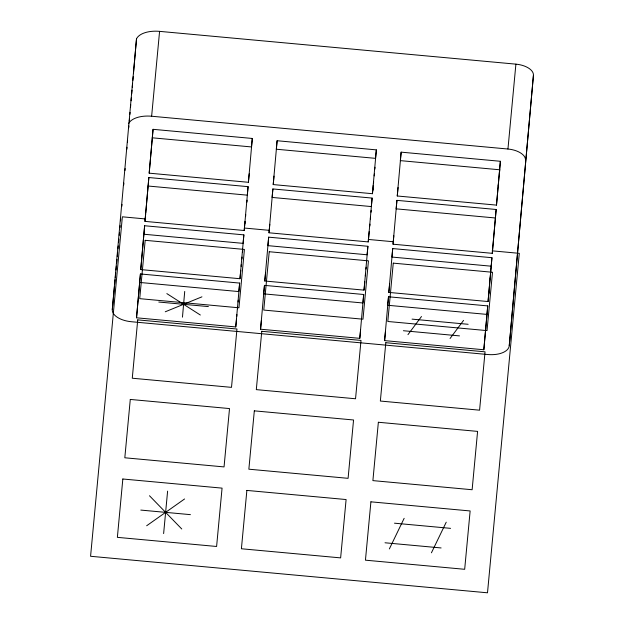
<?xml version="1.0" encoding="UTF-8"?>
<svg xmlns="http://www.w3.org/2000/svg" width="624" height="624" viewBox="0 0 624 624"><rect width="100%" height="100%" fill="white"/><g stroke="black" fill="none" stroke-linecap="round" stroke-linejoin="round"><path stroke-width="0.94" d="M112.297 309.574L136.5 38.836A22.753 11.786 5.4 0 1 159.58 31.364L515.9 64.147A18.439 9.555 5.4 0 1 533.426 75.356L509.254 345.712A20.725 10.733 5.4 0 1 487.679 354.51L131.297 321.719A19.991 10.358 5.4 0 1 112.297 309.574L114.465 286.424M120.58 220.834L120.752 218.899M121.852 206.31L122.023 204.376M123.716 185.016L123.887 183.074M124.987 170.492L125.151 168.558M126.851 149.198L127.015 147.256M127.444 142.42L127.608 140.486M128.708 127.897L128.879 125.962M129.301 121.118L129.472 119.184M129.893 114.348L130.065 112.406M130.494 107.57L130.744 104.66M131.087 100.792L131.336 97.89M131.68 94.013L132.015 90.145M132.272 87.235L132.608 83.366M132.865 80.465L133.201 76.588M133.458 73.687L136.5 38.836M136.531 317.803L140.416 273.959L239.647 283.085L235.763 326.929L136.531 317.803L140.416 273.959M140.743 269.591L144.635 225.748L243.867 234.874L239.975 278.717L140.743 269.591L144.635 225.748M144.963 221.38L148.855 177.536L248.087 186.662L244.195 230.506L144.963 221.38L145.673 213.837M149.183 173.168L153.067 129.324L252.299 138.458L248.414 182.294L149.183 173.168L153.067 129.324M145.759 212.893L148.855 177.536M182.465 317.164L184.72 291.455M260.567 329.215L264.459 285.371L363.691 294.497L359.798 338.341L260.567 329.215L261.362 320.728M264.787 281.003L268.671 237.159L367.903 246.285L364.018 290.129L264.787 281.003L265.582 272.516M269.006 232.791L272.891 188.947L372.122 198.081L368.238 241.917L269.006 232.791L269.802 224.305M273.218 184.579L277.111 140.735L376.342 149.869L372.45 193.705L273.218 184.579L274.014 176.093M384.61 340.626L388.495 296.782L487.726 305.908L483.834 349.752L384.61 340.626L385.398 332.14M388.822 292.414L392.714 248.57L491.946 257.704L488.054 301.54L388.822 292.414L389.618 283.928M393.042 244.202L396.934 200.359L496.158 209.492L492.274 253.328L393.042 244.202L393.838 235.716M397.262 195.991L401.146 152.147L500.378 161.281L496.493 205.117L397.262 195.991L398.057 187.504M483.834 349.752L487.726 305.908M488.054 301.54L491.946 257.704M492.274 253.328L496.158 209.492M496.493 205.117L500.378 161.281M509.254 345.712L533.426 75.356M114.644 284.497L115.097 279.677M115.276 277.75L115.729 272.922M115.994 270.028L116.36 266.175M116.626 263.281L116.992 259.42M117.257 256.526L117.624 252.673M117.983 248.812L118.256 245.918M118.615 242.065L118.888 239.171M119.246 235.31L119.519 232.417M119.972 227.596L120.151 225.67M128.552 123.7A22.753 11.786 5.4 0 1 151.632 116.236L159.58 31.364M163.628 533.582L167.606 491.143M252.299 138.458L251.503 146.944L152.279 137.81M248.414 182.294L249.21 173.807M248.087 186.662L247.291 195.156L148.06 186.022M244.195 230.506L244.99 222.019M243.867 234.874L243.071 243.36L143.84 234.234M244.951 223.306L245.131 221.372M245.583 216.551L245.762 214.625M246.94 202.09L247.12 200.156M239.647 283.085L238.852 291.572L139.62 282.446M239.975 278.717L240.77 270.231M241.137 266.378L241.316 264.443M241.909 258.976L242.089 257.049M242.541 252.229L242.72 250.302M235.763 326.929L236.558 318.443M236.738 316.516L236.917 314.582M237.455 308.802L237.635 306.868M238.087 302.047L238.274 300.121M277.111 140.735L276.315 149.222L375.547 158.356L376.342 149.869M272.891 188.947L272.095 197.434L371.327 206.567L372.122 198.081M268.671 237.159L267.875 245.645L367.107 254.779L367.903 246.285M264.459 285.371L263.663 293.857L362.895 302.983L363.691 294.497M372.45 193.705L373.246 185.219M372.848 190.359L373.027 188.432M373.48 183.612L373.659 181.685M374.197 175.898L374.384 173.971M374.829 169.143L375.016 167.216M368.238 241.917L369.213 231.504M369.798 226.036L369.985 224.11M370.383 218.969L370.562 217.035M371.015 212.215L371.194 210.288M364.018 290.129L364.814 281.642M365.352 275.855L365.531 273.928M365.984 269.108L366.163 267.181M367.341 254.639L367.52 252.712M359.798 338.341L360.594 329.854M401.146 152.147L400.351 160.633L499.582 169.767M396.934 200.359L396.139 208.845L495.37 217.979M392.714 248.57L391.919 257.057L491.15 266.191M388.495 296.782L387.699 305.269L486.931 314.402M498.28 186.022L498.459 184.096M499.637 171.561L499.816 169.627M488.896 293.374L489.083 291.447M490.253 278.912L490.433 276.978M525.478 160.22A18.439 9.555 5.4 0 0 507.952 149.019L515.9 64.147M389.353 548.933L404.149 518.318M431.434 552.802L446.23 522.194M407.971 334.636L421.481 316.516M450.06 338.504L463.57 320.385M146.671 525.751L184.564 498.974M165.259 311.789L201.926 296.837M151.632 116.236L507.952 149.019M145.603 218.954L122.366 216.817L90.574 556.28L487.5 592.8L519.293 253.336L492.188 250.84M244.351 228.041L269.521 230.357M368.269 239.437L393.44 241.753M412.051 319.129L468.133 324.293M158.785 302.032L208.4 306.595M403.4 330.728L459.49 335.891M394.485 523.185L450.575 528.349M140.806 510.081L190.421 514.644M385.016 542.779L441.098 547.942M166.842 293.608L200.335 315.019M149.479 495.745L181.756 528.98M122.834 478.998L117.367 537.35L216.598 546.476L222.066 488.132L122.834 478.998M130.283 399.438L124.816 457.782L224.047 466.916L229.515 408.572L130.283 399.438M137.732 319.878L132.272 378.222L231.504 387.356L236.964 329.004L137.732 319.878M145.189 240.318L139.721 298.662L238.953 307.788L244.421 249.444L145.189 240.318M246.87 490.417L241.402 548.761L340.634 557.887L346.102 499.543L246.87 490.417M254.319 410.849L248.859 469.193L348.091 478.327L353.551 419.983L254.319 410.849M261.776 331.289L256.308 389.633L355.54 398.767L361.007 340.415L261.776 331.289M269.225 251.729L263.765 310.073L362.989 319.199L368.456 260.855L269.225 251.729M370.906 501.829L365.446 560.173L464.677 569.299L470.137 510.955L370.906 501.829M378.362 422.261L372.895 480.613L472.126 489.739L477.594 431.395L378.362 422.261M385.811 342.701L380.351 401.045L479.583 410.179L485.043 351.827L385.811 342.701M393.268 263.141L387.8 321.485L487.032 330.611L492.5 272.267L393.268 263.141"/></g></svg>
